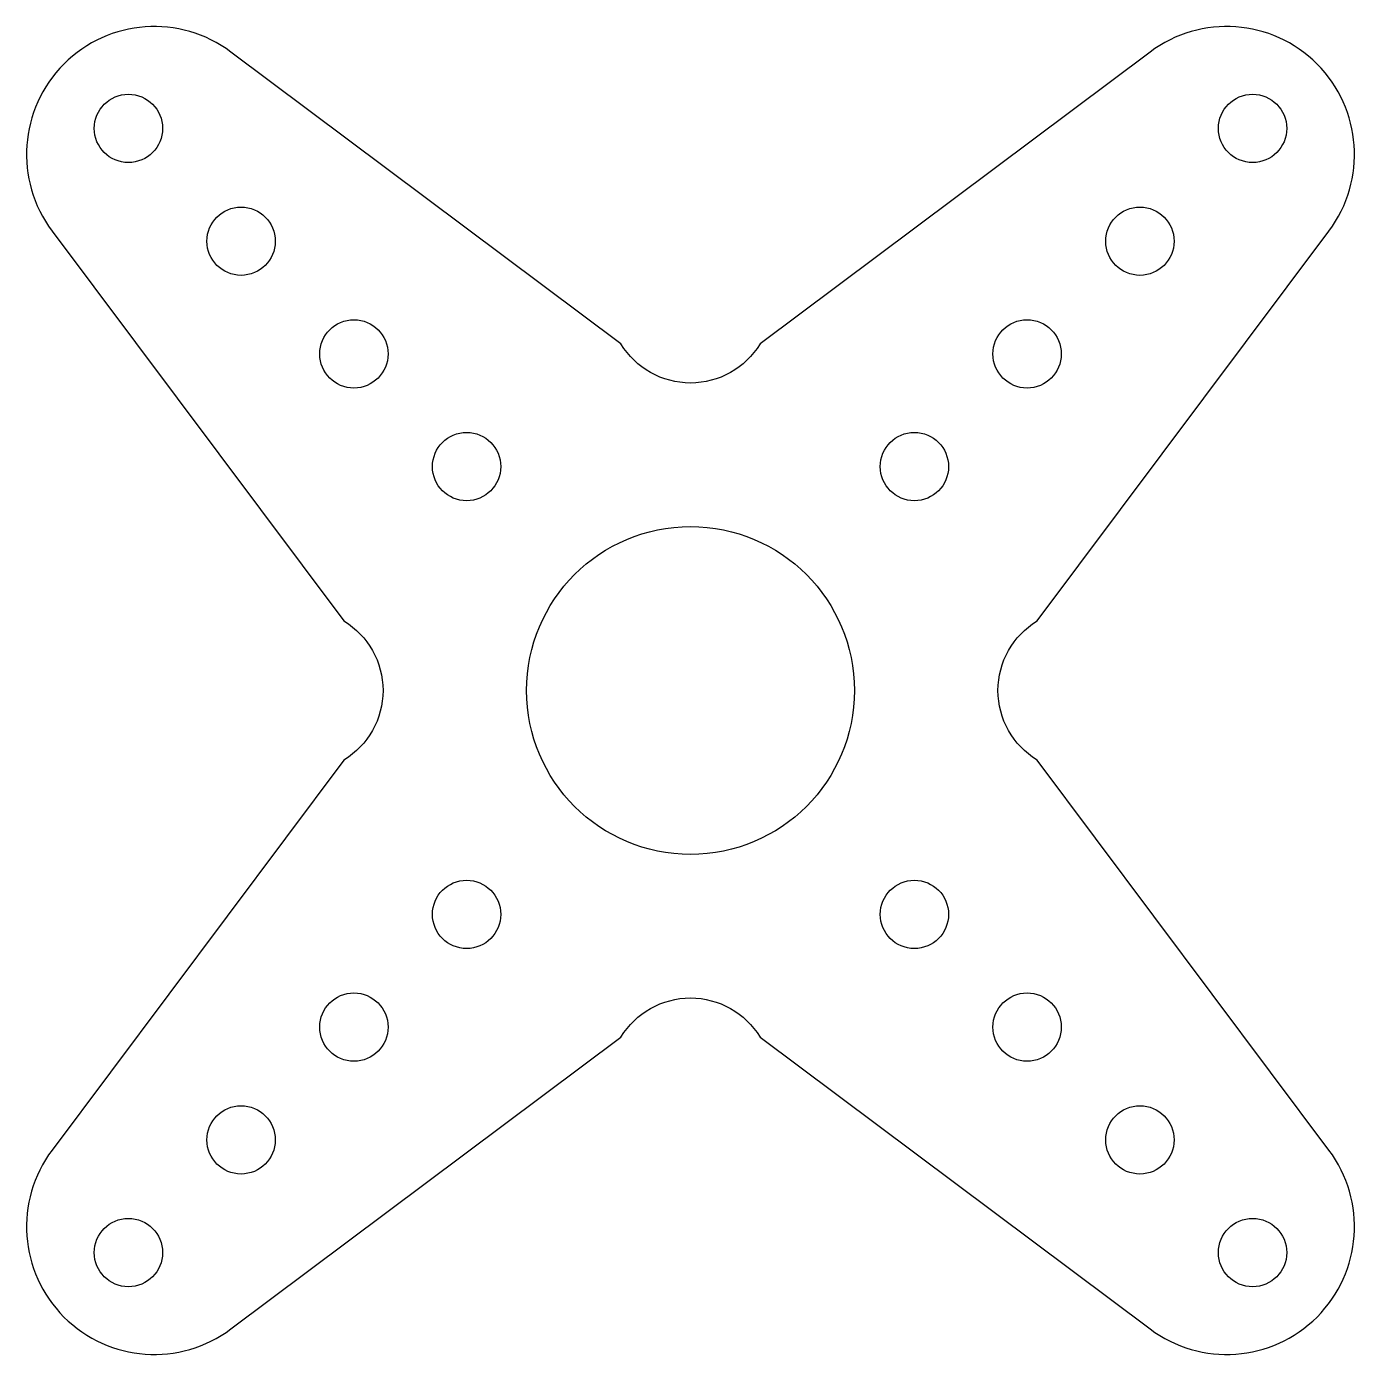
# Model space of a CAD drawing. Header units: inches. Extents: x -0.57 to 0.57, y -0.24 to 0.91.
import ezdxf

# ---------------------------------------------------------------- set-up
doc = ezdxf.new("R2010")
doc.units = ezdxf.units.IN
doc.header["$MEASUREMENT"] = 0

msp = doc.modelspace()

# ---------------------------------------------------------------- linework, layer by layer
msp.add_lwpolyline([(-0.0601, 0.0366, -0.561548), (0.0601, 0.0366), (0.3972, -0.2157, 0.86646), (0.5518, -0.0611), (0.2995, 0.276, -0.561548), (0.2995, 0.3962), (0.5518, 0.7332, 0.86646), (0.3972, 0.8879), (0.0601, 0.6356, -0.561548), (-0.0601, 0.6356), (-0.3972, 0.8879, 0.86646), (-0.5518, 0.7332), (-0.2995, 0.3962, -0.561548), (-0.2995, 0.276), (-0.5518, -0.0611, 0.86646), (-0.3972, -0.2157)], format="xyb", close=True)
for centre, radius in [((-0.4858, 0.8219), 0.0295), ((0.4858, 0.8219), 0.0295), ((-0.3884, 0.7244), 0.0295), ((0.3884, 0.7244), 0.0295), ((-0.2909, 0.627), 0.0295), ((0.2909, 0.627), 0.0295), ((-0.1935, 0.5296), 0.0295), ((0.1935, 0.5296), 0.0295), ((0, 0.3361), 0.1417), ((-0.1935, 0.1426), 0.0295), ((0.1935, 0.1426), 0.0295), ((-0.2909, 0.0452), 0.0295), ((0.2909, 0.0452), 0.0295), ((-0.3884, -0.0523), 0.0295), ((0.3884, -0.0523), 0.0295), ((-0.4858, -0.1497), 0.0295), ((0.4858, -0.1497), 0.0295)]:
    msp.add_circle(centre, radius)

doc.saveas('drawing.dxf')
